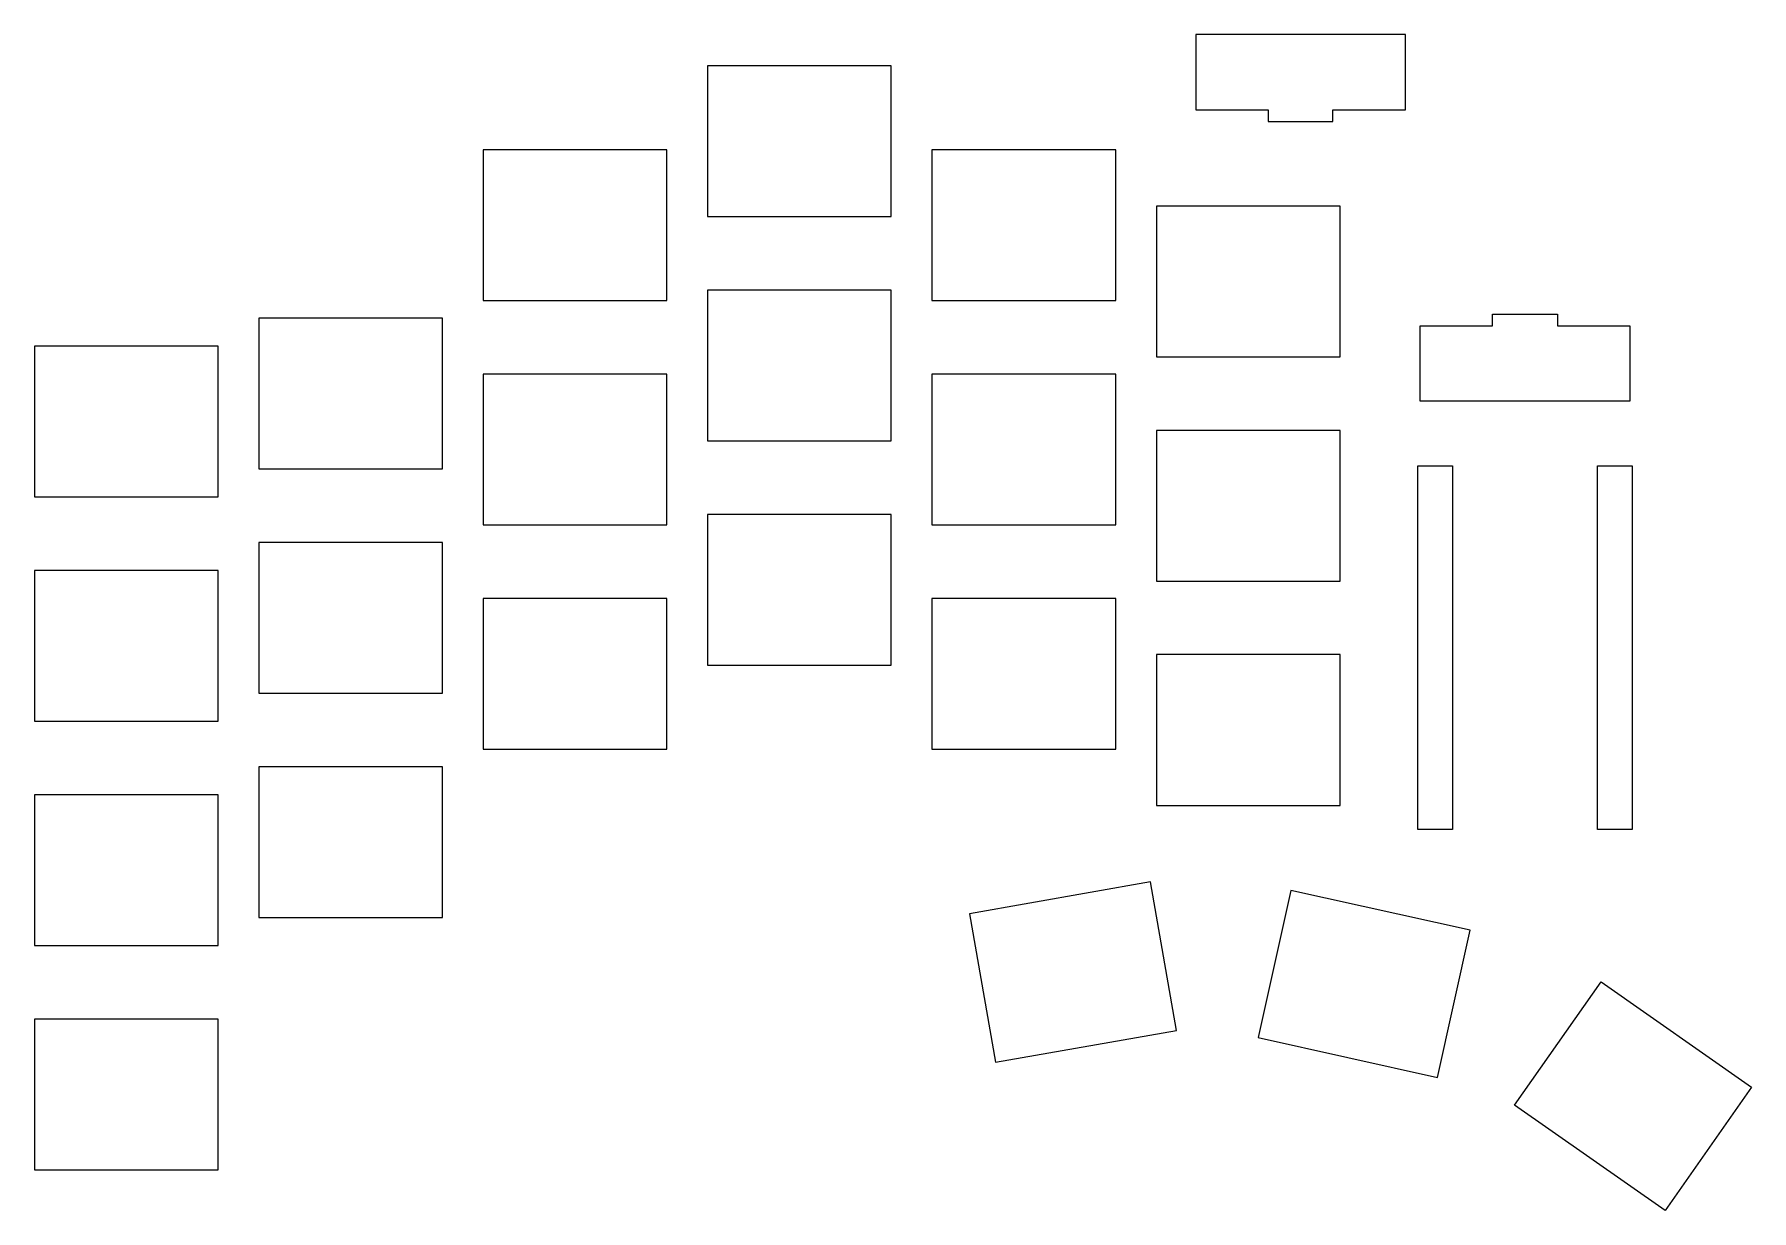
# Model space of a CAD drawing. Extents: x -113 to 33, y -31 to 69.
import ezdxf

# ---------------------------------------------------------------- set-up
doc = ezdxf.new("R2010")
doc.units = 0
doc.layers.add('BLACK', color=7, linetype='CONTINUOUS')

msp = doc.modelspace()

# ---------------------------------------------------------------- linework, layer by layer
at = {"layer": 'BLACK', "linetype": 'CONTINUOUS'}
for p, q in [((-13.98, 68.605), (-13.98, 62.205)), ((3.82, 68.605), (-13.98, 68.605)), ((3.82, 62.205), (3.82, 68.605)), ((-39.825, 65.9312), (-55.425, 65.9312)), ((-55.425, 65.9312), (-55.425, 53.1312)), ((-39.825, 53.1312), (-39.825, 65.9312)), ((-13.98, 62.205), (-7.83, 62.205)), ((-7.83, 62.205), (-7.83, 61.205)), ((-2.33, 61.205), (-2.33, 62.205)), ((-2.33, 62.205), (3.82, 62.205)), ((-7.83, 61.205), (-2.33, 61.205)), ((-58.875, 58.7875), (-74.475, 58.7875)), ((-74.475, 58.7875), (-74.475, 45.9875)), ((-58.875, 45.9875), (-58.875, 58.7875)), ((-20.775, 58.7875), (-36.375, 58.7875)), ((-36.375, 58.7875), (-36.375, 45.9875)), ((-20.775, 45.9875), (-20.775, 58.7875)), ((-1.725, 54.025), (-17.325, 54.025)), ((-17.325, 54.025), (-17.325, 41.225)), ((-1.725, 41.225), (-1.725, 54.025)), ((-55.425, 53.1312), (-39.825, 53.1312)), ((-39.825, 46.8813), (-55.425, 46.8813)), ((-55.425, 46.8813), (-55.425, 34.0812)), ((-39.825, 34.0812), (-39.825, 46.8813)), ((-74.475, 45.9875), (-58.875, 45.9875)), ((-36.375, 45.9875), (-20.775, 45.9875)), ((-77.925, 44.5), (-93.525, 44.5)), ((-93.525, 44.5), (-93.525, 31.7)), ((-77.925, 31.7), (-77.925, 44.5)), ((5.07, 37.44), (5.07, 43.84)), ((5.07, 43.84), (11.22, 43.84)), ((11.22, 44.84), (16.72, 44.84)), ((11.22, 43.84), (11.22, 44.84)), ((16.72, 44.84), (16.72, 43.84)), ((16.72, 43.84), (22.87, 43.84)), ((22.87, 43.84), (22.87, 37.44)), ((-96.975, 42.1187), (-112.575, 42.1187)), ((-112.575, 42.1187), (-112.575, 29.3187)), ((-96.975, 29.3187), (-96.975, 42.1187)), ((-17.325, 41.225), (-1.725, 41.225)), ((-58.875, 39.7375), (-74.475, 39.7375)), ((-74.475, 39.7375), (-74.475, 26.9375)), ((-58.875, 26.9375), (-58.875, 39.7375)), ((-20.775, 39.7375), (-36.375, 39.7375)), ((-36.375, 39.7375), (-36.375, 26.9375)), ((-20.775, 26.9375), (-20.775, 39.7375)), ((22.87, 37.44), (5.07, 37.44)), ((-55.425, 34.0812), (-39.825, 34.0812)), ((-1.725, 34.975), (-17.325, 34.975)), ((-17.325, 34.975), (-17.325, 22.175)), ((-1.725, 22.175), (-1.725, 34.975)), ((-93.525, 31.7), (-77.925, 31.7)), ((4.88, 1.07), (4.88, 31.95)), ((4.88, 31.95), (7.82, 31.95)), ((7.82, 31.95), (7.82, 1.07)), ((20.12, 31.95), (23.06, 31.95)), ((20.12, 1.07), (20.12, 31.95)), ((23.06, 31.95), (23.06, 1.07)), ((-112.575, 29.3187), (-96.975, 29.3187)), ((-39.825, 27.8312), (-55.425, 27.8312)), ((-55.425, 27.8312), (-55.425, 15.0312)), ((-39.825, 15.0312), (-39.825, 27.8312)), ((-74.475, 26.9375), (-58.875, 26.9375)), ((-36.375, 26.9375), (-20.775, 26.9375)), ((-77.925, 25.45), (-93.525, 25.45)), ((-93.525, 25.45), (-93.525, 12.65)), ((-77.925, 12.65), (-77.925, 25.45)), ((-96.975, 23.0687), (-112.575, 23.0687)), ((-112.575, 23.0687), (-112.575, 10.2687)), ((-96.975, 10.2687), (-96.975, 23.0687)), ((-17.325, 22.175), (-1.725, 22.175)), ((-58.875, 20.6875), (-74.475, 20.6875)), ((-74.475, 20.6875), (-74.475, 7.8875)), ((-58.875, 7.8875), (-58.875, 20.6875)), ((-20.775, 20.6875), (-36.375, 20.6875)), ((-36.375, 20.6875), (-36.375, 7.8875)), ((-20.775, 7.8875), (-20.775, 20.6875)), ((-55.425, 15.0312), (-39.825, 15.0312)), ((-1.725, 15.925), (-17.325, 15.925)), ((-17.325, 15.925), (-17.325, 3.125)), ((-1.725, 3.125), (-1.725, 15.925)), ((-93.525, 12.65), (-77.925, 12.65)), ((-112.575, 10.2687), (-96.975, 10.2687)), ((-74.475, 7.8875), (-58.875, 7.8875)), ((-36.375, 7.8875), (-20.775, 7.8875)), ((-77.925, 6.4), (-93.525, 6.4)), ((-93.525, 6.4), (-93.525, -6.4)), ((-77.925, -6.4), (-77.925, 6.4)), ((-96.975, 4.01875), (-112.575, 4.01875)), ((-112.575, 4.01875), (-112.575, -8.78125)), ((-96.975, -8.78125), (-96.975, 4.01875)), ((-17.325, 3.125), (-1.725, 3.125)), ((7.82, 1.07), (4.88, 1.07)), ((23.06, 1.07), (20.12, 1.07)), ((-17.8249, -3.37707), (-33.1879, -6.08598)), ((-15.6022, -15.9826), (-17.8249, -3.37707)), ((-5.90504, -4.10183), (-8.67546, -16.5984)), ((9.32518, -7.47829), (-5.90504, -4.10183)), ((-93.525, -6.4), (-77.925, -6.4)), ((-33.1879, -6.08598), (-30.9652, -18.6915)), ((6.55475, -19.9749), (9.32518, -7.47829)), ((-112.575, -8.78125), (-96.975, -8.78125)), ((13.0928, -22.3441), (20.4345, -11.859)), ((20.4345, -11.859), (33.2133, -20.8068)), ((-96.975, -15.0313), (-112.575, -15.0313)), ((-112.575, -15.0313), (-112.575, -27.8313)), ((-96.975, -27.8313), (-96.975, -15.0313)), ((-30.9652, -18.6915), (-15.6022, -15.9826)), ((-8.67546, -16.5984), (6.55475, -19.9749)), ((33.2133, -20.8068), (25.8715, -31.2919)), ((25.8715, -31.2919), (13.0928, -22.3441)), ((-112.575, -27.8313), (-96.975, -27.8313))]:
    msp.add_line(p, q, dxfattribs=at)

doc.saveas('drawing.dxf')
